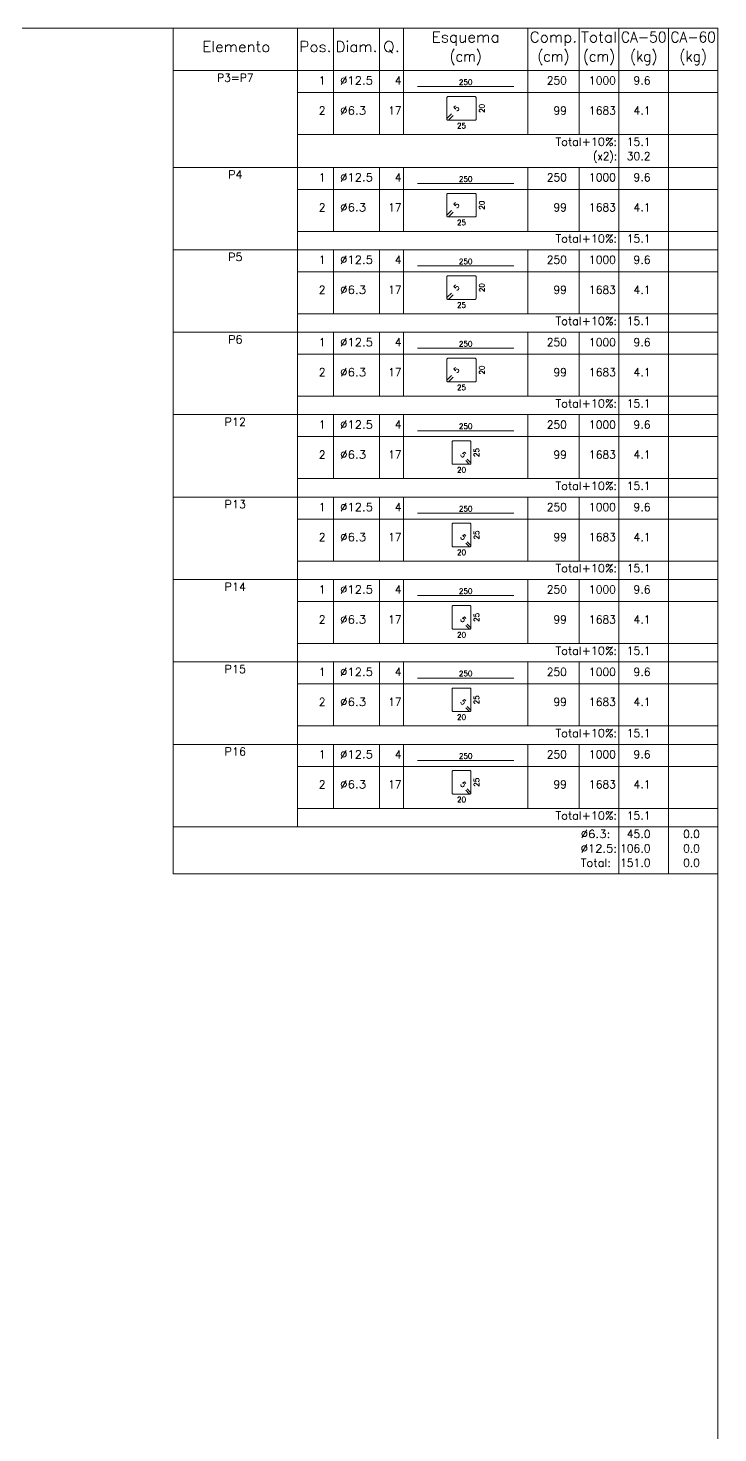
# Model space of a CAD drawing. Header units: millimetres. Extents: x 0 to 84, y 0 to 59.4.
# Drawn here: x 66.76 to 84, y 24.29 to 59.4 of the extents above; entities that cross this region are included whole.
import ezdxf
from ezdxf.enums import TextEntityAlignment as Align

# ---------------------------------------------------------------- set-up
doc = ezdxf.new("R2010")
doc.units = ezdxf.units.MM
for name, color, linetype, lineweight in [('DETALHES_TABELA', 7, 'Continuous', 9), ('QUAD_BORDA', 1, 'Continuous', 20), ('QUAD_LIMITES', 2, 'Continuous', 0), ('TABELAS', 1, 'Continuous', 0), ('TEXTO_TABELAS', 1, 'Continuous', 0), ('TEXTOS_COTAS_DETALHES_TABELA', 1, 'Continuous', 0)]:
    doc.layers.add(name, color=color, linetype=linetype, lineweight=lineweight)
doc.styles.add('CYPETXT', font='', dxfattribs={"height": 0.2})
doc.styles.get('CYPETXT').set_extended_font_data('romans')

msp = doc.modelspace()

# ---------------------------------------------------------------- linework, layer by layer
at = {"layer": 'DETALHES_TABELA'}
for points in [[(76.498, 57.938), (78.898, 57.938)], [(77.341, 57.258), (77.235, 57.152), (77.231, 57.147), (77.228, 57.142), (77.226, 57.137), (77.226, 57.131), (77.226, 57.125), (77.228, 57.119), (77.231, 57.114), (77.235, 57.109), (77.239, 57.106), (77.244, 57.103), (77.25, 57.101), (77.256, 57.101), (77.932, 57.101), (77.944, 57.103), (77.954, 57.109), (77.96, 57.119), (77.963, 57.131), (77.963, 57.657), (77.96, 57.668), (77.954, 57.678), (77.944, 57.685), (77.932, 57.687), (77.256, 57.687), (77.244, 57.685), (77.235, 57.678), (77.228, 57.668), (77.226, 57.657), (77.226, 57.131), (77.226, 57.125), (77.228, 57.119), (77.231, 57.114), (77.235, 57.109), (77.239, 57.106), (77.244, 57.103), (77.25, 57.101), (77.256, 57.101), (77.262, 57.101), (77.267, 57.103), (77.273, 57.106), (77.277, 57.109), (77.384, 57.216)], [(76.498, 55.518), (78.898, 55.518)], [(77.341, 54.838), (77.235, 54.732), (77.231, 54.727), (77.228, 54.722), (77.226, 54.717), (77.226, 54.711), (77.226, 54.705), (77.228, 54.699), (77.231, 54.694), (77.235, 54.689), (77.239, 54.686), (77.244, 54.683), (77.25, 54.681), (77.256, 54.681), (77.932, 54.681), (77.944, 54.683), (77.954, 54.689), (77.96, 54.699), (77.963, 54.711), (77.963, 55.237), (77.96, 55.248), (77.954, 55.258), (77.944, 55.265), (77.932, 55.267), (77.256, 55.267), (77.244, 55.265), (77.235, 55.258), (77.228, 55.248), (77.226, 55.237), (77.226, 54.711), (77.226, 54.705), (77.228, 54.699), (77.231, 54.694), (77.235, 54.689), (77.239, 54.686), (77.244, 54.683), (77.25, 54.681), (77.256, 54.681), (77.262, 54.681), (77.267, 54.683), (77.273, 54.686), (77.277, 54.689), (77.384, 54.796)], [(76.498, 53.458), (78.898, 53.458)], [(77.341, 52.778), (77.235, 52.672), (77.231, 52.667), (77.228, 52.662), (77.226, 52.657), (77.226, 52.651), (77.226, 52.645), (77.228, 52.639), (77.231, 52.634), (77.235, 52.629), (77.239, 52.626), (77.244, 52.623), (77.25, 52.621), (77.256, 52.621), (77.932, 52.621), (77.944, 52.623), (77.954, 52.629), (77.96, 52.639), (77.963, 52.651), (77.963, 53.177), (77.96, 53.188), (77.954, 53.198), (77.944, 53.205), (77.932, 53.207), (77.256, 53.207), (77.244, 53.205), (77.235, 53.198), (77.228, 53.188), (77.226, 53.177), (77.226, 52.651), (77.226, 52.645), (77.228, 52.639), (77.231, 52.634), (77.235, 52.629), (77.239, 52.626), (77.244, 52.623), (77.25, 52.621), (77.256, 52.621), (77.262, 52.621), (77.267, 52.623), (77.273, 52.626), (77.277, 52.629), (77.384, 52.736)], [(76.498, 51.398), (78.898, 51.398)], [(77.341, 50.718), (77.235, 50.612), (77.231, 50.607), (77.228, 50.602), (77.226, 50.597), (77.226, 50.591), (77.226, 50.585), (77.228, 50.579), (77.231, 50.574), (77.235, 50.569), (77.239, 50.566), (77.244, 50.563), (77.25, 50.561), (77.256, 50.561), (77.932, 50.561), (77.944, 50.563), (77.954, 50.569), (77.96, 50.579), (77.963, 50.591), (77.963, 51.117), (77.96, 51.128), (77.954, 51.138), (77.944, 51.145), (77.932, 51.147), (77.256, 51.147), (77.244, 51.145), (77.235, 51.138), (77.228, 51.128), (77.226, 51.117), (77.226, 50.591), (77.226, 50.585), (77.228, 50.579), (77.231, 50.574), (77.235, 50.569), (77.239, 50.566), (77.244, 50.563), (77.25, 50.561), (77.256, 50.561), (77.262, 50.561), (77.267, 50.563), (77.273, 50.566), (77.277, 50.569), (77.384, 50.676)], [(76.498, 49.338), (78.898, 49.338)], [(77.703, 48.591), (77.788, 48.506), (77.792, 48.503), (77.796, 48.5), (77.801, 48.499), (77.805, 48.499), (77.81, 48.499), (77.814, 48.5), (77.819, 48.503), (77.822, 48.506), (77.825, 48.509), (77.827, 48.513), (77.829, 48.518), (77.829, 48.523), (77.829, 49.064), (77.827, 49.073), (77.822, 49.081), (77.814, 49.086), (77.805, 49.088), (77.385, 49.088), (77.375, 49.086), (77.368, 49.081), (77.362, 49.073), (77.361, 49.064), (77.361, 48.523), (77.362, 48.513), (77.368, 48.506), (77.375, 48.5), (77.385, 48.499), (77.805, 48.499), (77.81, 48.499), (77.814, 48.5), (77.819, 48.503), (77.822, 48.506), (77.825, 48.509), (77.827, 48.513), (77.829, 48.518), (77.829, 48.523), (77.829, 48.527), (77.827, 48.532), (77.825, 48.536), (77.822, 48.54), (77.737, 48.625)], [(76.498, 47.278), (78.898, 47.278)], [(77.703, 46.531), (77.788, 46.446), (77.792, 46.443), (77.796, 46.44), (77.801, 46.439), (77.805, 46.439), (77.81, 46.439), (77.814, 46.44), (77.819, 46.443), (77.822, 46.446), (77.825, 46.449), (77.827, 46.453), (77.829, 46.458), (77.829, 46.463), (77.829, 47.004), (77.827, 47.013), (77.822, 47.021), (77.814, 47.026), (77.805, 47.028), (77.385, 47.028), (77.375, 47.026), (77.368, 47.021), (77.362, 47.013), (77.361, 47.004), (77.361, 46.463), (77.362, 46.453), (77.368, 46.446), (77.375, 46.44), (77.385, 46.439), (77.805, 46.439), (77.81, 46.439), (77.814, 46.44), (77.819, 46.443), (77.822, 46.446), (77.825, 46.449), (77.827, 46.453), (77.829, 46.458), (77.829, 46.463), (77.829, 46.467), (77.827, 46.472), (77.825, 46.476), (77.822, 46.48), (77.737, 46.565)], [(76.498, 45.218), (78.898, 45.218)], [(77.703, 44.471), (77.788, 44.386), (77.792, 44.383), (77.796, 44.38), (77.801, 44.379), (77.805, 44.379), (77.81, 44.379), (77.814, 44.38), (77.819, 44.383), (77.822, 44.386), (77.825, 44.389), (77.827, 44.393), (77.829, 44.398), (77.829, 44.403), (77.829, 44.944), (77.827, 44.953), (77.822, 44.961), (77.814, 44.966), (77.805, 44.968), (77.385, 44.968), (77.375, 44.966), (77.368, 44.961), (77.362, 44.953), (77.361, 44.944), (77.361, 44.403), (77.362, 44.393), (77.368, 44.386), (77.375, 44.38), (77.385, 44.379), (77.805, 44.379), (77.81, 44.379), (77.814, 44.38), (77.819, 44.383), (77.822, 44.386), (77.825, 44.389), (77.827, 44.393), (77.829, 44.398), (77.829, 44.403), (77.829, 44.407), (77.827, 44.412), (77.825, 44.416), (77.822, 44.42), (77.737, 44.505)], [(76.498, 43.158), (78.898, 43.158)], [(77.703, 42.411), (77.788, 42.326), (77.792, 42.323), (77.796, 42.32), (77.801, 42.319), (77.805, 42.319), (77.81, 42.319), (77.814, 42.32), (77.819, 42.323), (77.822, 42.326), (77.825, 42.329), (77.827, 42.333), (77.829, 42.338), (77.829, 42.343), (77.829, 42.884), (77.827, 42.893), (77.822, 42.901), (77.814, 42.906), (77.805, 42.908), (77.385, 42.908), (77.375, 42.906), (77.368, 42.901), (77.362, 42.893), (77.361, 42.884), (77.361, 42.343), (77.362, 42.333), (77.368, 42.326), (77.375, 42.32), (77.385, 42.319), (77.805, 42.319), (77.81, 42.319), (77.814, 42.32), (77.819, 42.323), (77.822, 42.326), (77.825, 42.329), (77.827, 42.333), (77.829, 42.338), (77.829, 42.343), (77.829, 42.347), (77.827, 42.352), (77.825, 42.356), (77.822, 42.36), (77.737, 42.445)], [(76.498, 41.098), (78.898, 41.098)], [(77.703, 40.351), (77.788, 40.266), (77.792, 40.263), (77.796, 40.26), (77.801, 40.259), (77.805, 40.259), (77.81, 40.259), (77.814, 40.26), (77.819, 40.263), (77.822, 40.266), (77.825, 40.269), (77.827, 40.273), (77.829, 40.278), (77.829, 40.283), (77.829, 40.824), (77.827, 40.833), (77.822, 40.841), (77.814, 40.846), (77.805, 40.848), (77.385, 40.848), (77.375, 40.846), (77.368, 40.841), (77.362, 40.833), (77.361, 40.824), (77.361, 40.283), (77.362, 40.273), (77.368, 40.266), (77.375, 40.26), (77.385, 40.259), (77.805, 40.259), (77.81, 40.259), (77.814, 40.26), (77.819, 40.263), (77.822, 40.266), (77.825, 40.269), (77.827, 40.273), (77.829, 40.278), (77.829, 40.283), (77.829, 40.287), (77.827, 40.292), (77.825, 40.296), (77.822, 40.3), (77.737, 40.385)]]:
    msp.add_lwpolyline(points, dxfattribs=at)
at = {"layer": 'QUAD_BORDA'}
msp.add_lwpolyline([(0, 0), (84, 0), (84, 59.4), (0, 59.4), (0, 0)], close=True, dxfattribs=at)
at = {"layer": 'QUAD_LIMITES'}
msp.add_lwpolyline([(0, 0), (84, 0), (84, 59.4), (0, 59.4), (0, 0)], close=True, dxfattribs=at)
at = {"layer": 'TABELAS'}
for p, q in [((70.392, 58.29), (70.392, 59.4)), ((70.392, 59.4), (84, 59.4)), ((73.492, 58.29), (73.492, 59.4)), ((74.396, 58.29), (74.396, 59.4)), ((75.544, 58.29), (75.544, 59.4)), ((76.148, 58.29), (76.148, 59.4)), ((79.248, 58.29), (79.248, 59.4)), ((80.532, 58.29), (80.532, 59.4)), ((81.528, 58.29), (81.528, 59.4)), ((82.764, 58.29), (82.764, 59.4)), ((84, 58.29), (84, 59.4)), ((70.392, 58.34), (84, 58.34)), ((70.392, 55.97), (70.392, 58.29)), ((73.492, 55.97), (73.492, 58.29)), ((74.396, 56.74), (74.396, 58.29)), ((75.544, 56.74), (75.544, 58.29)), ((76.148, 56.74), (76.148, 58.29)), ((79.248, 56.74), (79.248, 58.29)), ((80.532, 56.74), (80.532, 58.29)), ((81.528, 55.97), (81.528, 58.29)), ((82.764, 55.97), (82.764, 58.29)), ((84, 55.97), (84, 58.29)), ((73.492, 56.74), (84, 56.74)), ((70.392, 55.87), (70.392, 55.97)), ((70.392, 55.92), (84, 55.92)), ((70.392, 53.91), (70.392, 55.87)), ((73.492, 55.87), (73.492, 55.97)), ((73.492, 53.91), (73.492, 55.87)), ((74.396, 55.87), (74.396, 55.92)), ((74.396, 54.32), (74.396, 55.87)), ((75.544, 55.87), (75.544, 55.92)), ((75.544, 54.32), (75.544, 55.87)), ((76.148, 55.87), (76.148, 55.92)), ((76.148, 54.32), (76.148, 55.87)), ((79.248, 55.87), (79.248, 55.92)), ((79.248, 54.32), (79.248, 55.87)), ((80.532, 55.87), (80.532, 55.92)), ((80.532, 54.32), (80.532, 55.87)), ((81.528, 55.87), (81.528, 55.97)), ((81.528, 53.91), (81.528, 55.87)), ((82.764, 55.87), (82.764, 55.97)), ((82.764, 53.91), (82.764, 55.87)), ((84, 55.87), (84, 55.97)), ((84, 53.91), (84, 55.87)), ((73.492, 54.32), (84, 54.32)), ((70.392, 53.81), (70.392, 53.91)), ((70.392, 53.86), (84, 53.86)), ((70.392, 51.85), (70.392, 53.81)), ((73.492, 53.81), (73.492, 53.91)), ((73.492, 51.85), (73.492, 53.81)), ((74.396, 53.81), (74.396, 53.86)), ((74.396, 52.26), (74.396, 53.81)), ((75.544, 53.81), (75.544, 53.86)), ((75.544, 52.26), (75.544, 53.81)), ((76.148, 53.81), (76.148, 53.86)), ((76.148, 52.26), (76.148, 53.81)), ((79.248, 53.81), (79.248, 53.86)), ((79.248, 52.26), (79.248, 53.81)), ((80.532, 53.81), (80.532, 53.86)), ((80.532, 52.26), (80.532, 53.81)), ((81.528, 53.81), (81.528, 53.91)), ((81.528, 51.85), (81.528, 53.81)), ((82.764, 53.81), (82.764, 53.91)), ((82.764, 51.85), (82.764, 53.81)), ((84, 53.81), (84, 53.91)), ((84, 51.85), (84, 53.81)), ((73.492, 52.26), (84, 52.26)), ((70.392, 51.75), (70.392, 51.85)), ((70.392, 51.8), (84, 51.8)), ((70.392, 49.79), (70.392, 51.75)), ((73.492, 51.75), (73.492, 51.85)), ((73.492, 49.79), (73.492, 51.75)), ((74.396, 51.75), (74.396, 51.8)), ((74.396, 50.2), (74.396, 51.75)), ((75.544, 51.75), (75.544, 51.8)), ((75.544, 50.2), (75.544, 51.75)), ((76.148, 51.75), (76.148, 51.8)), ((76.148, 50.2), (76.148, 51.75)), ((79.248, 51.75), (79.248, 51.8)), ((79.248, 50.2), (79.248, 51.75)), ((80.532, 51.75), (80.532, 51.8)), ((80.532, 50.2), (80.532, 51.75)), ((81.528, 51.75), (81.528, 51.85)), ((81.528, 49.79), (81.528, 51.75)), ((82.764, 51.75), (82.764, 51.85)), ((82.764, 49.79), (82.764, 51.75)), ((84, 51.75), (84, 51.85)), ((84, 49.79), (84, 51.75)), ((73.492, 50.2), (84, 50.2)), ((70.392, 49.69), (70.392, 49.79)), ((70.392, 49.74), (84, 49.74)), ((70.392, 47.73), (70.392, 49.69)), ((73.492, 49.69), (73.492, 49.79)), ((73.492, 47.73), (73.492, 49.69)), ((74.396, 49.69), (74.396, 49.74)), ((74.396, 48.14), (74.396, 49.69)), ((75.544, 49.69), (75.544, 49.74)), ((75.544, 48.14), (75.544, 49.69)), ((76.148, 49.69), (76.148, 49.74)), ((76.148, 48.14), (76.148, 49.69)), ((79.248, 49.69), (79.248, 49.74)), ((79.248, 48.14), (79.248, 49.69)), ((80.532, 49.69), (80.532, 49.74)), ((80.532, 48.14), (80.532, 49.69)), ((81.528, 49.69), (81.528, 49.79)), ((81.528, 47.73), (81.528, 49.69)), ((82.764, 49.69), (82.764, 49.79)), ((82.764, 47.73), (82.764, 49.69)), ((84, 49.69), (84, 49.79)), ((84, 47.73), (84, 49.69)), ((73.492, 48.14), (84, 48.14)), ((70.392, 47.63), (70.392, 47.73)), ((70.392, 47.68), (84, 47.68)), ((70.392, 45.67), (70.392, 47.63)), ((73.492, 47.63), (73.492, 47.73)), ((73.492, 45.67), (73.492, 47.63)), ((74.396, 47.63), (74.396, 47.68)), ((74.396, 46.08), (74.396, 47.63)), ((75.544, 47.63), (75.544, 47.68)), ((75.544, 46.08), (75.544, 47.63)), ((76.148, 47.63), (76.148, 47.68)), ((76.148, 46.08), (76.148, 47.63)), ((79.248, 47.63), (79.248, 47.68)), ((79.248, 46.08), (79.248, 47.63)), ((80.532, 47.63), (80.532, 47.68)), ((80.532, 46.08), (80.532, 47.63)), ((81.528, 47.63), (81.528, 47.73)), ((81.528, 45.67), (81.528, 47.63)), ((82.764, 47.63), (82.764, 47.73)), ((82.764, 45.67), (82.764, 47.63)), ((84, 47.63), (84, 47.73)), ((84, 45.67), (84, 47.63)), ((73.492, 46.08), (84, 46.08)), ((70.392, 45.57), (70.392, 45.67)), ((73.492, 45.57), (73.492, 45.67)), ((81.528, 45.57), (81.528, 45.67)), ((82.764, 45.57), (82.764, 45.67)), ((84, 45.57), (84, 45.67)), ((70.392, 45.62), (84, 45.62)), ((70.392, 43.61), (70.392, 45.57)), ((73.492, 43.61), (73.492, 45.57)), ((74.396, 45.57), (74.396, 45.62)), ((74.396, 44.02), (74.396, 45.57)), ((75.544, 45.57), (75.544, 45.62)), ((75.544, 44.02), (75.544, 45.57)), ((76.148, 45.57), (76.148, 45.62)), ((76.148, 44.02), (76.148, 45.57)), ((79.248, 45.57), (79.248, 45.62)), ((79.248, 44.02), (79.248, 45.57)), ((80.532, 45.57), (80.532, 45.62)), ((80.532, 44.02), (80.532, 45.57)), ((81.528, 43.61), (81.528, 45.57)), ((82.764, 43.61), (82.764, 45.57)), ((84, 43.61), (84, 45.57)), ((73.492, 44.02), (84, 44.02)), ((70.392, 43.51), (70.392, 43.61)), ((70.392, 43.56), (84, 43.56)), ((73.492, 43.51), (73.492, 43.61)), ((74.396, 43.51), (74.396, 43.56)), ((75.544, 43.51), (75.544, 43.56)), ((76.148, 43.51), (76.148, 43.56)), ((79.248, 43.51), (79.248, 43.56)), ((80.532, 43.51), (80.532, 43.56)), ((81.528, 43.51), (81.528, 43.61)), ((82.764, 43.51), (82.764, 43.61)), ((84, 43.51), (84, 43.61)), ((70.392, 41.55), (70.392, 43.51)), ((73.492, 41.55), (73.492, 43.51)), ((74.396, 41.96), (74.396, 43.51)), ((75.544, 41.96), (75.544, 43.51)), ((76.148, 41.96), (76.148, 43.51)), ((79.248, 41.96), (79.248, 43.51)), ((80.532, 41.96), (80.532, 43.51)), ((81.528, 41.55), (81.528, 43.51)), ((82.764, 41.55), (82.764, 43.51)), ((84, 41.55), (84, 43.51)), ((73.492, 41.96), (84, 41.96)), ((70.392, 41.45), (70.392, 41.55)), ((70.392, 41.5), (84, 41.5)), ((70.392, 39.49), (70.392, 41.45)), ((73.492, 41.45), (73.492, 41.55)), ((73.492, 39.49), (73.492, 41.45)), ((74.396, 41.45), (74.396, 41.5)), ((74.396, 39.9), (74.396, 41.45)), ((75.544, 41.45), (75.544, 41.5)), ((75.544, 39.9), (75.544, 41.45)), ((76.148, 41.45), (76.148, 41.5)), ((76.148, 39.9), (76.148, 41.45)), ((79.248, 41.45), (79.248, 41.5)), ((79.248, 39.9), (79.248, 41.45)), ((80.532, 41.45), (80.532, 41.5)), ((80.532, 39.9), (80.532, 41.45)), ((81.528, 41.45), (81.528, 41.55)), ((81.528, 39.49), (81.528, 41.45)), ((82.764, 41.45), (82.764, 41.55)), ((82.764, 39.49), (82.764, 41.45)), ((84, 41.45), (84, 41.55)), ((84, 39.49), (84, 41.45)), ((73.492, 39.9), (84, 39.9)), ((70.392, 39.39), (70.392, 39.49)), ((70.392, 39.44), (84, 39.44)), ((70.392, 39.03), (70.392, 39.39)), ((73.492, 39.44), (73.492, 39.49)), ((81.528, 39.39), (81.528, 39.49)), ((81.528, 39.03), (81.528, 39.39)), ((82.764, 39.39), (82.764, 39.49)), ((82.764, 39.03), (82.764, 39.39)), ((84, 39.39), (84, 39.49)), ((84, 39.03), (84, 39.39)), ((70.392, 38.67), (70.392, 39.03)), ((81.528, 38.67), (81.528, 39.03)), ((82.764, 38.67), (82.764, 39.03)), ((84, 38.67), (84, 39.03)), ((70.392, 38.26), (70.392, 38.67)), ((81.528, 38.26), (81.528, 38.67)), ((82.764, 38.26), (82.764, 38.67)), ((84, 38.26), (84, 38.67)), ((70.392, 38.26), (84, 38.26))]:
    msp.add_line(p, q, dxfattribs=at)
at = {"layer": 'TEXTO_TABELAS'}
for p, q in [((73.492, 57.79), (84, 57.79)), ((73.492, 55.37), (84, 55.37)), ((73.492, 53.31), (84, 53.31)), ((73.492, 51.25), (84, 51.25)), ((73.492, 49.19), (84, 49.19)), ((73.492, 47.13), (84, 47.13)), ((73.492, 45.07), (84, 45.07)), ((73.492, 43.01), (84, 43.01)), ((73.492, 40.95), (84, 40.95))]:
    msp.add_line(p, q, dxfattribs=at)

# ---------------------------------------------------------------- texts
at = {"layer": 'TEXTO_TABELAS', "style": 'CYPETXT'}
for s, height, width, p, p2 in [('Elemento', 0.2667, 0.923378, (71.117, 58.803), (72.817, 58.803)), ('Pos.', 0.2667, 0.930268, (73.542, 58.803), (74.346, 58.803)), ('Diam.', 0.2667, 0.924488, (74.446, 58.803), (75.494, 58.803)), ('Q.', 0.2667, 1.025806, (75.634, 58.803), (76.058, 58.803)), ('Esquema', 0.2667, 0.93681, (76.85, 59.043), (78.546, 59.043)), ('Comp.', 0.2667, 0.895522, (79.298, 59.043), (80.482, 59.043)), ('Total', 0.2667, 0.935673, (80.582, 59.043), (81.478, 59.043)), ('CA-50', 0.2667, 0.813132, (81.578, 59.043), (82.714, 59.043)), ('CA-60', 0.2667, 0.813132, (82.814, 59.043), (83.95, 59.043)), ('(cm)', 0.2667, 0.819001, (77.298, 58.563), (78.098, 58.563)), ('(cm)', 0.2667, 0.819001, (79.49, 58.563), (80.29, 58.563)), ('(cm)', 0.2667, 0.819001, (80.63, 58.563), (81.43, 58.563)), ('(kg)', 0.2667, 0.827954, (81.804, 58.563), (82.488, 58.563)), ('(kg)', 0.2667, 0.827954, (83.04, 58.563), (83.724, 58.563)), ('P3=P7', 0.2, 0.878443, (71.486, 58.06), (72.398, 58.06)), ('1', 0.2, 0.872274, (74.028, 57.99), (74.196, 57.99)), ('%%c12.5', 0.2, 0.925884, (74.559, 57.99), (75.381, 57.99)), ('4', 0.2, 0.872274, (75.93, 57.99), (76.098, 57.99)), ('250', 0.2, 0.872274, (79.722, 57.99), (80.226, 57.99)), ('1000', 0.2, 0.872274, (80.778, 57.99), (81.45, 57.99)), ('9.6', 0.2, 0.868127, (81.894, 57.99), (82.314, 57.99)), ('2', 0.2, 0.872274, (74.028, 57.24), (74.196, 57.24)), ('%%c6.3', 0.2, 0.940736, (74.559, 57.24), (75.213, 57.24)), ('17', 0.2, 0.872274, (75.762, 57.24), (76.098, 57.24)), ('99', 0.2, 0.872274, (79.89, 57.24), (80.226, 57.24)), ('1683', 0.2, 0.872274, (80.778, 57.24), (81.45, 57.24)), ('4.1', 0.2, 0.868127, (81.894, 57.24), (82.314, 57.24)), ('Total+10%:', 0.2, 0.906671, (79.945, 56.46), (81.478, 56.46)), ('15.1', 0.2, 0.869308, (81.726, 56.46), (82.314, 56.46)), ('(x2):', 0.2, 0.820506, (80.881, 56.1), (81.478, 56.1)), ('30.2', 0.2, 0.869308, (81.726, 56.1), (82.314, 56.1)), ('P4', 0.2, 0.935124, (71.757, 55.64), (72.126, 55.64)), ('1', 0.2, 0.872274, (74.028, 55.57), (74.196, 55.57)), ('%%c12.5', 0.2, 0.925884, (74.559, 55.57), (75.381, 55.57)), ('4', 0.2, 0.872274, (75.93, 55.57), (76.098, 55.57)), ('250', 0.2, 0.872274, (79.722, 55.57), (80.226, 55.57)), ('1000', 0.2, 0.872274, (80.778, 55.57), (81.45, 55.57)), ('9.6', 0.2, 0.868127, (81.894, 55.57), (82.314, 55.57)), ('2', 0.2, 0.872274, (74.028, 54.82), (74.196, 54.82)), ('%%c6.3', 0.2, 0.940736, (74.559, 54.82), (75.213, 54.82)), ('17', 0.2, 0.872274, (75.762, 54.82), (76.098, 54.82)), ('99', 0.2, 0.872274, (79.89, 54.82), (80.226, 54.82)), ('1683', 0.2, 0.872274, (80.778, 54.82), (81.45, 54.82)), ('4.1', 0.2, 0.868127, (81.894, 54.82), (82.314, 54.82)), ('Total+10%:', 0.2, 0.906671, (79.945, 54.04), (81.478, 54.04)), ('15.1', 0.2, 0.869308, (81.726, 54.04), (82.314, 54.04)), ('P5', 0.2, 0.935124, (71.757, 53.58), (72.126, 53.58)), ('1', 0.2, 0.872274, (74.028, 53.51), (74.196, 53.51)), ('%%c12.5', 0.2, 0.925884, (74.559, 53.51), (75.381, 53.51)), ('4', 0.2, 0.872274, (75.93, 53.51), (76.098, 53.51)), ('250', 0.2, 0.872274, (79.722, 53.51), (80.226, 53.51)), ('1000', 0.2, 0.872274, (80.778, 53.51), (81.45, 53.51)), ('9.6', 0.2, 0.868127, (81.894, 53.51), (82.314, 53.51)), ('2', 0.2, 0.872274, (74.028, 52.76), (74.196, 52.76)), ('%%c6.3', 0.2, 0.940736, (74.559, 52.76), (75.213, 52.76)), ('17', 0.2, 0.872274, (75.762, 52.76), (76.098, 52.76)), ('99', 0.2, 0.872274, (79.89, 52.76), (80.226, 52.76)), ('1683', 0.2, 0.872274, (80.778, 52.76), (81.45, 52.76)), ('4.1', 0.2, 0.868127, (81.894, 52.76), (82.314, 52.76)), ('Total+10%:', 0.2, 0.906671, (79.945, 51.98), (81.478, 51.98)), ('15.1', 0.2, 0.869308, (81.726, 51.98), (82.314, 51.98)), ('P6', 0.2, 0.935124, (71.757, 51.52), (72.126, 51.52)), ('1', 0.2, 0.872274, (74.028, 51.45), (74.196, 51.45)), ('%%c12.5', 0.2, 0.925884, (74.559, 51.45), (75.381, 51.45)), ('4', 0.2, 0.872274, (75.93, 51.45), (76.098, 51.45)), ('250', 0.2, 0.872274, (79.722, 51.45), (80.226, 51.45)), ('1000', 0.2, 0.872274, (80.778, 51.45), (81.45, 51.45)), ('9.6', 0.2, 0.868127, (81.894, 51.45), (82.314, 51.45)), ('2', 0.2, 0.872274, (74.028, 50.7), (74.196, 50.7)), ('%%c6.3', 0.2, 0.940736, (74.559, 50.7), (75.213, 50.7)), ('17', 0.2, 0.872274, (75.762, 50.7), (76.098, 50.7)), ('99', 0.2, 0.872274, (79.89, 50.7), (80.226, 50.7)), ('1683', 0.2, 0.872274, (80.778, 50.7), (81.45, 50.7)), ('4.1', 0.2, 0.868127, (81.894, 50.7), (82.314, 50.7)), ('Total+10%:', 0.2, 0.906671, (79.945, 49.92), (81.478, 49.92)), ('15.1', 0.2, 0.869308, (81.726, 49.92), (82.314, 49.92)), ('P12', 0.2, 0.91451, (71.673, 49.46), (72.21, 49.46)), ('1', 0.2, 0.872274, (74.028, 49.39), (74.196, 49.39)), ('%%c12.5', 0.2, 0.925884, (74.559, 49.39), (75.381, 49.39)), ('4', 0.2, 0.872274, (75.93, 49.39), (76.098, 49.39)), ('250', 0.2, 0.872274, (79.722, 49.39), (80.226, 49.39)), ('1000', 0.2, 0.872274, (80.778, 49.39), (81.45, 49.39)), ('9.6', 0.2, 0.868127, (81.894, 49.39), (82.314, 49.39)), ('2', 0.2, 0.872274, (74.028, 48.64), (74.196, 48.64)), ('%%c6.3', 0.2, 0.940736, (74.559, 48.64), (75.213, 48.64)), ('17', 0.2, 0.872274, (75.762, 48.64), (76.098, 48.64)), ('99', 0.2, 0.872274, (79.89, 48.64), (80.226, 48.64)), ('1683', 0.2, 0.872274, (80.778, 48.64), (81.45, 48.64)), ('4.1', 0.2, 0.868127, (81.894, 48.64), (82.314, 48.64)), ('Total+10%:', 0.2, 0.906671, (79.945, 47.86), (81.478, 47.86)), ('15.1', 0.2, 0.869308, (81.726, 47.86), (82.314, 47.86)), ('P13', 0.2, 0.91451, (71.673, 47.4), (72.21, 47.4)), ('1', 0.2, 0.872274, (74.028, 47.33), (74.196, 47.33)), ('%%c12.5', 0.2, 0.925884, (74.559, 47.33), (75.381, 47.33)), ('4', 0.2, 0.872274, (75.93, 47.33), (76.098, 47.33)), ('250', 0.2, 0.872274, (79.722, 47.33), (80.226, 47.33)), ('1000', 0.2, 0.872274, (80.778, 47.33), (81.45, 47.33)), ('9.6', 0.2, 0.868127, (81.894, 47.33), (82.314, 47.33)), ('2', 0.2, 0.872274, (74.028, 46.58), (74.196, 46.58)), ('%%c6.3', 0.2, 0.940736, (74.559, 46.58), (75.213, 46.58)), ('17', 0.2, 0.872274, (75.762, 46.58), (76.098, 46.58)), ('99', 0.2, 0.872274, (79.89, 46.58), (80.226, 46.58)), ('1683', 0.2, 0.872274, (80.778, 46.58), (81.45, 46.58)), ('4.1', 0.2, 0.868127, (81.894, 46.58), (82.314, 46.58)), ('Total+10%:', 0.2, 0.906671, (79.945, 45.8), (81.478, 45.8)), ('15.1', 0.2, 0.869308, (81.726, 45.8), (82.314, 45.8)), ('P14', 0.2, 0.91451, (71.673, 45.34), (72.21, 45.34)), ('1', 0.2, 0.872274, (74.028, 45.27), (74.196, 45.27)), ('%%c12.5', 0.2, 0.925884, (74.559, 45.27), (75.381, 45.27)), ('4', 0.2, 0.872274, (75.93, 45.27), (76.098, 45.27)), ('250', 0.2, 0.872274, (79.722, 45.27), (80.226, 45.27)), ('1000', 0.2, 0.872274, (80.778, 45.27), (81.45, 45.27)), ('9.6', 0.2, 0.868127, (81.894, 45.27), (82.314, 45.27)), ('2', 0.2, 0.872274, (74.028, 44.52), (74.196, 44.52)), ('%%c6.3', 0.2, 0.940736, (74.559, 44.52), (75.213, 44.52)), ('17', 0.2, 0.872274, (75.762, 44.52), (76.098, 44.52)), ('99', 0.2, 0.872274, (79.89, 44.52), (80.226, 44.52)), ('1683', 0.2, 0.872274, (80.778, 44.52), (81.45, 44.52)), ('4.1', 0.2, 0.868127, (81.894, 44.52), (82.314, 44.52)), ('Total+10%:', 0.2, 0.906671, (79.945, 43.74), (81.478, 43.74)), ('15.1', 0.2, 0.869308, (81.726, 43.74), (82.314, 43.74)), ('P15', 0.2, 0.91451, (71.673, 43.28), (72.21, 43.28)), ('1', 0.2, 0.872274, (74.028, 43.21), (74.196, 43.21)), ('%%c12.5', 0.2, 0.925884, (74.559, 43.21), (75.381, 43.21)), ('4', 0.2, 0.872274, (75.93, 43.21), (76.098, 43.21)), ('250', 0.2, 0.872274, (79.722, 43.21), (80.226, 43.21)), ('1000', 0.2, 0.872274, (80.778, 43.21), (81.45, 43.21)), ('9.6', 0.2, 0.868127, (81.894, 43.21), (82.314, 43.21)), ('2', 0.2, 0.872274, (74.028, 42.46), (74.196, 42.46)), ('%%c6.3', 0.2, 0.940736, (74.559, 42.46), (75.213, 42.46)), ('17', 0.2, 0.872274, (75.762, 42.46), (76.098, 42.46)), ('99', 0.2, 0.872274, (79.89, 42.46), (80.226, 42.46)), ('1683', 0.2, 0.872274, (80.778, 42.46), (81.45, 42.46)), ('4.1', 0.2, 0.868127, (81.894, 42.46), (82.314, 42.46)), ('Total+10%:', 0.2, 0.906671, (79.945, 41.68), (81.478, 41.68)), ('15.1', 0.2, 0.869308, (81.726, 41.68), (82.314, 41.68)), ('P16', 0.2, 0.91451, (71.673, 41.22), (72.21, 41.22)), ('1', 0.2, 0.872274, (74.028, 41.15), (74.196, 41.15)), ('%%c12.5', 0.2, 0.925884, (74.559, 41.15), (75.381, 41.15)), ('4', 0.2, 0.872274, (75.93, 41.15), (76.098, 41.15)), ('250', 0.2, 0.872274, (79.722, 41.15), (80.226, 41.15)), ('1000', 0.2, 0.872274, (80.778, 41.15), (81.45, 41.15)), ('9.6', 0.2, 0.868127, (81.894, 41.15), (82.314, 41.15)), ('2', 0.2, 0.872274, (74.028, 40.4), (74.196, 40.4)), ('%%c6.3', 0.2, 0.940736, (74.559, 40.4), (75.213, 40.4)), ('17', 0.2, 0.872274, (75.762, 40.4), (76.098, 40.4)), ('99', 0.2, 0.872274, (79.89, 40.4), (80.226, 40.4)), ('1683', 0.2, 0.872274, (80.778, 40.4), (81.45, 40.4)), ('4.1', 0.2, 0.868127, (81.894, 40.4), (82.314, 40.4)), ('Total+10%:', 0.2, 0.906671, (79.945, 39.62), (81.478, 39.62)), ('15.1', 0.2, 0.869308, (81.726, 39.62), (82.314, 39.62)), ('%%c6.3:', 0.2, 0.929705, (80.572, 39.16), (81.31, 39.16)), ('45.0', 0.2, 0.869308, (81.726, 39.16), (82.314, 39.16)), ('0.0', 0.2, 0.868127, (83.13, 39.16), (83.55, 39.16)), ('%%c12.5:', 0.2, 0.918491, (80.572, 38.8), (81.478, 38.8)), ('106.0', 0.2, 0.869965, (81.558, 38.8), (82.314, 38.8)), ('0.0', 0.2, 0.868127, (83.13, 38.8), (83.55, 38.8)), ('Total:', 0.2, 0.925563, (80.572, 38.44), (81.328, 38.44)), ('151.0', 0.2, 0.869965, (81.558, 38.44), (82.314, 38.44)), ('0.0', 0.2, 0.868127, (83.13, 38.44), (83.55, 38.44))]:
    msp.add_text(s, height=height, dxfattribs=dict(at, width=width)).set_placement(p, p2, align=Align.FIT)
at = {"layer": 'TEXTOS_COTAS_DETALHES_TABELA', "style": 'CYPETXT', "width": 0.872274}
for s, p, p2 in [('250', (77.53, 57.982), (77.866, 57.982)), ('25', (77.482, 56.893), (77.706, 56.893)), ('250', (77.53, 55.562), (77.866, 55.562)), ('25', (77.482, 54.473), (77.706, 54.473)), ('250', (77.53, 53.502), (77.866, 53.502)), ('25', (77.482, 52.413), (77.706, 52.413)), ('250', (77.53, 51.442), (77.866, 51.442)), ('25', (77.482, 50.353), (77.706, 50.353)), ('250', (77.53, 49.382), (77.866, 49.382)), ('20', (77.483, 48.292), (77.707, 48.292)), ('250', (77.53, 47.322), (77.866, 47.322)), ('20', (77.483, 46.232), (77.707, 46.232)), ('250', (77.53, 45.262), (77.866, 45.262)), ('20', (77.483, 44.172), (77.707, 44.172)), ('250', (77.53, 43.202), (77.866, 43.202)), ('20', (77.483, 42.112), (77.707, 42.112)), ('250', (77.53, 41.142), (77.866, 41.142)), ('20', (77.483, 40.052), (77.707, 40.052))]:
    msp.add_text(s, height=0.1333, dxfattribs=at).set_placement(p, p2, align=Align.FIT)
for s, height, rotation, p, p2 in [('5', 0.133, 45, (77.479, 57.307), (77.558, 57.386)), ('20', 0.1333, 90, (78.17, 57.282), (78.17, 57.506)), ('5', 0.133, 45, (77.479, 54.887), (77.558, 54.966)), ('20', 0.1333, 90, (78.17, 54.862), (78.17, 55.086)), ('5', 0.133, 45, (77.479, 52.827), (77.558, 52.906)), ('20', 0.1333, 90, (78.17, 52.802), (78.17, 53.026)), ('5', 0.133, 45, (77.479, 50.767), (77.558, 50.846)), ('20', 0.1333, 90, (78.17, 50.742), (78.17, 50.966)), ('5', 0.133, 315, (77.551, 48.73), (77.63, 48.651)), ('25', 0.1333, 90, (78.035, 48.681), (78.035, 48.905)), ('5', 0.133, 315, (77.551, 46.67), (77.63, 46.591)), ('25', 0.1333, 90, (78.035, 46.621), (78.035, 46.845)), ('5', 0.133, 315, (77.551, 44.61), (77.63, 44.531)), ('25', 0.1333, 90, (78.035, 44.561), (78.035, 44.785)), ('5', 0.133, 315, (77.551, 42.55), (77.63, 42.471)), ('25', 0.1333, 90, (78.035, 42.501), (78.035, 42.725)), ('5', 0.133, 315, (77.551, 40.49), (77.63, 40.411)), ('25', 0.1333, 90, (78.035, 40.441), (78.035, 40.665))]:
    msp.add_text(s, height=height, rotation=rotation, dxfattribs=at).set_placement(p, p2, align=Align.FIT)

doc.saveas('drawing.dxf')
